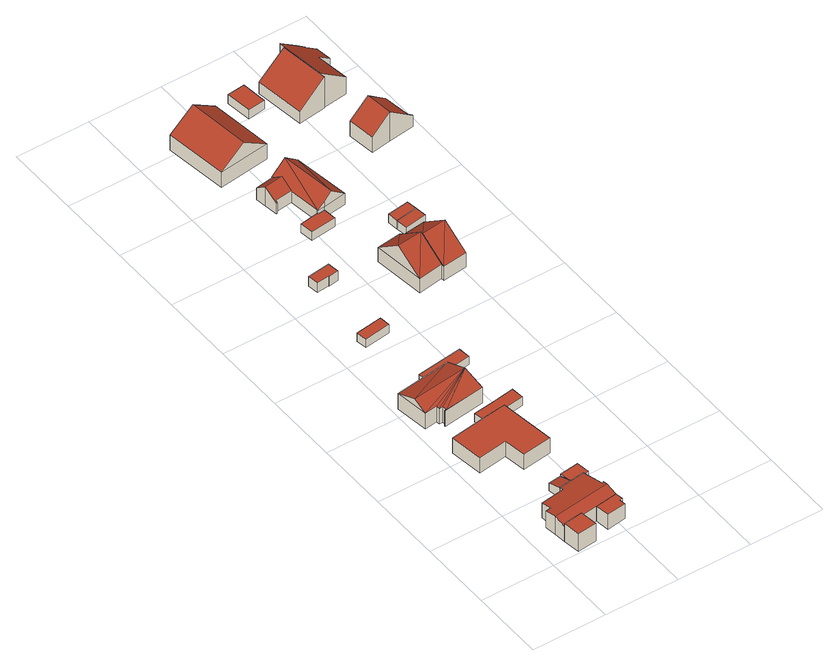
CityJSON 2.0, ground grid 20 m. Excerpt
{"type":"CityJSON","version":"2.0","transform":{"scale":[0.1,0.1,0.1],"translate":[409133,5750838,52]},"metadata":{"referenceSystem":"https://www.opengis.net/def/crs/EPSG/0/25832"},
"CityObjects":{
"building1":{"type":"Building","attributes":{"Gemeindeschluessel":"05515000","Geometrietyp2DReferenz":"3000","function":"31001_1000"},"address":[{"country":"Germany","locality":"Münster","thoroughfareNumber":"79","thoroughfareName":"Paul-Klee-Weg"}],"children":["building1-1","building1-2","building1-3"]},
"building1-1":{"type":"BuildingPart","attributes":{"roofType":"1000","measuredHeight":4.53},"parents":["building1"],"geometry":[{"type":"Solid","lod":"2","boundaries":[[[[0,1,2,3]],[[4,5,6,7]],[[8,9,5,4]],[[10,11,9,8]],[[3,2,11,10]],[[8,4,7,0,3,10]],[[1,6,5,9,11,2]],[[7,6,1,0]]]],"semantics":{"surfaces":[{"type":"WallSurface"},{"type":"RoofSurface"},{"type":"GroundSurface"},{"type":"ClosureSurface"}],"values":[[0,0,0,0,0,1,2,3]]}}]},
"building1-2":{"type":"BuildingPart","attributes":{"roofType":"3100","measuredHeight":5.59},"parents":["building1"],"geometry":[{"type":"Solid","lod":"2","boundaries":[[[[12,13,14,15]],[[16,17,13,12]],[[18,19,17,16]],[[20,21,19,18]],[[22,23,21,20]],[[24,25,23,22]],[[26,27,25,24]],[[28,29,27,26]],[[7,6,29,28]],[[30,31,1,0]],[[32,33,34,35]],[[36,37,33,32]],[[38,39,37,36]],[[15,14,39,38]],[[35,30,0,7,28,32]],[[26,24,22,20,18,16,12,15,38,36,32,28]],[[13,17,19,21,23,25,27,29,6,1,31,34,33,37,39,14]],[[0,1,6,7]],[[31,30,35,34]]]],"semantics":{"surfaces":[{"type":"WallSurface"},{"type":"RoofSurface"},{"type":"GroundSurface"},{"type":"ClosureSurface"}],"values":[[0,0,0,0,0,0,0,0,0,0,0,0,0,0,1,1,2,3,3]]}}]},
"building1-3":{"type":"BuildingPart","attributes":{"roofType":"1000","measuredHeight":5.42},"parents":["building1"],"geometry":[{"type":"Solid","lod":"2","boundaries":[[[[40,41,31,30,42]],[[43,44,41,40]],[[45,35,34,44,43]],[[43,40,42,45]],[[41,44,34,31]],[[35,45,42,30]],[[31,34,35,30]]]],"semantics":{"surfaces":[{"type":"WallSurface"},{"type":"RoofSurface"},{"type":"GroundSurface"},{"type":"ClosureSurface"}],"values":[[0,0,0,1,2,0,3]]}}]},
"building2":{"type":"Building","attributes":{"Gemeindeschluessel":"05515000","Geometrietyp2DReferenz":"3000","function":"51009_1610","roofType":"2100","measuredHeight":3.12},"geometry":[{"type":"Solid","lod":"2","boundaries":[[[[46,47,48,49]],[[50,51,47,46]],[[52,53,51,50]],[[49,48,53,52]],[[50,46,49,52]],[[47,51,53,48]]]],"semantics":{"surfaces":[{"type":"WallSurface"},{"type":"RoofSurface"},{"type":"GroundSurface"}],"values":[[0,0,0,0,1,2]]}}]},
"building3":{"type":"Building","attributes":{"Gemeindeschluessel":"05515000","Geometrietyp2DReferenz":"3000","function":"31001_1000","roofType":"1000","measuredHeight":4.57},"address":[{"country":"Germany","locality":"Münster","thoroughfareNumber":"75","thoroughfareName":"Paul-Klee-Weg"}],"geometry":[{"type":"Solid","lod":"2","boundaries":[[[[54,55,56,57]],[[58,59,55,54]],[[60,61,59,58]],[[62,63,61,60]],[[64,65,63,62]],[[66,67,65,64]],[[57,56,67,66]],[[64,62,60,58,54,57,66]],[[55,59,61,63,65,67,56]]]],"semantics":{"surfaces":[{"type":"WallSurface"},{"type":"RoofSurface"},{"type":"GroundSurface"}],"values":[[0,0,0,0,0,0,0,1,2]]}}]},
"building4":{"type":"Building","attributes":{"Gemeindeschluessel":"05515000","Geometrietyp2DReferenz":"3000","function":"31001_2460","roofType":"1000","measuredHeight":2.79},"geometry":[{"type":"Solid","lod":"2","boundaries":[[[[68,53,69,70]],[[71,51,53,68]],[[72,73,51,71]],[[74,75,73,72]],[[76,77,75,74]],[[70,69,77,76]],[[74,72,71,68,70,76]],[[53,51,73,75,77,69]]]],"semantics":{"surfaces":[{"type":"WallSurface"},{"type":"RoofSurface"},{"type":"GroundSurface"}],"values":[[0,0,0,0,0,0,1,2]]}}]},
"building5":{"type":"Building","attributes":{"Gemeindeschluessel":"05515000","Geometrietyp2DReferenz":"3000","function":"31001_1000","roofType":"5000","measuredHeight":6.84},"address":[{"country":"Germany","locality":"Münster","thoroughfareNumber":"73","thoroughfareName":"Paul-Klee-Weg"}],"geometry":[{"type":"Solid","lod":"2","boundaries":[[[[78,79,80,81]],[[82,83,79,78]],[[84,85,83,82]],[[86,87,85,84]],[[88,89,87,86]],[[90,91,89,88]],[[92,93,91,90]],[[94,95,93,92]],[[96,97,95,94]],[[81,80,97,96]],[[98,99,81]],[[81,96,98]],[[88,86,99]],[[90,88,99]],[[92,90,99]],[[94,92,99]],[[99,98,94]],[[78,99,86]],[[82,78,86]],[[86,84,82]],[[81,99,78]],[[94,98,96]],[[79,83,85,87,89,91,93,95,97,80]]]],"semantics":{"surfaces":[{"type":"WallSurface"},{"type":"RoofSurface"},{"type":"GroundSurface"}],"values":[[0,0,0,0,0,0,0,0,0,0,1,1,1,1,1,1,1,1,1,1,0,0,2]]}}]},
"building6":{"type":"Building","attributes":{"Gemeindeschluessel":"05515000","Geometrietyp2DReferenz":"3000","function":"31001_2460","roofType":"1000","measuredHeight":2.65},"geometry":[{"type":"Solid","lod":"2","boundaries":[[[[100,101,102,103]],[[104,105,101,100]],[[106,107,105,104]],[[108,109,107,106]],[[110,111,109,108]],[[103,102,111,110]],[[108,106,104,100,103,110]],[[101,105,107,109,111,102]]]],"semantics":{"surfaces":[{"type":"WallSurface"},{"type":"RoofSurface"},{"type":"GroundSurface"}],"values":[[0,0,0,0,0,0,1,2]]}}]},
"building7":{"type":"Building","attributes":{"Gemeindeschluessel":"05515000","Geometrietyp2DReferenz":"3000","function":"31001_2460","roofType":"2100","measuredHeight":2.62},"geometry":[{"type":"Solid","lod":"2","boundaries":[[[[112,113,114,115]],[[116,117,113,112]],[[118,119,117,116]],[[115,114,119,118]],[[116,112,115,118]],[[113,117,119,114]]]],"semantics":{"surfaces":[{"type":"WallSurface"},{"type":"RoofSurface"},{"type":"GroundSurface"}],"values":[[0,0,0,0,1,2]]}}]},
"building8":{"type":"Building","attributes":{"Gemeindeschluessel":"05515000","Geometrietyp2DReferenz":"3000","function":"31001_2460","roofType":"1000","measuredHeight":2.55},"geometry":[{"type":"Solid","lod":"2","boundaries":[[[[120,121,122,123]],[[124,125,121,120]],[[126,127,125,124]],[[128,129,127,126]],[[130,131,129,128]],[[132,133,131,130]],[[123,122,133,132]],[[130,128,126,124,120,123,132]],[[121,125,127,129,131,133,122]]]],"semantics":{"surfaces":[{"type":"WallSurface"},{"type":"RoofSurface"},{"type":"GroundSurface"}],"values":[[0,0,0,0,0,0,0,1,2]]}}]},
"building9":{"type":"Building","attributes":{"Gemeindeschluessel":"05515000","Geometrietyp2DReferenz":"3000","function":"31001_2460","roofType":"1000","measuredHeight":2.9},"geometry":[{"type":"Solid","lod":"2","boundaries":[[[[134,135,136,137]],[[138,139,135,134]],[[140,141,139,138]],[[142,143,141,140]],[[144,145,143,142]],[[137,136,145,144]],[[142,140,138,134,137,144]],[[135,139,141,143,145,136]]]],"semantics":{"surfaces":[{"type":"WallSurface"},{"type":"RoofSurface"},{"type":"GroundSurface"}],"values":[[0,0,0,0,0,0,1,2]]}}]},
"building10":{"type":"Building","attributes":{"Gemeindeschluessel":"05515000","Geometrietyp2DReferenz":"3000","function":"31001_2460","roofType":"1000","measuredHeight":2.56},"geometry":[{"type":"Solid","lod":"2","boundaries":[[[[146,147,148,149]],[[150,151,147,146]],[[152,153,151,150]],[[154,155,153,152]],[[156,157,155,154]],[[149,148,157,156]],[[154,152,150,146,149,156]],[[147,151,153,155,157,148]]]],"semantics":{"surfaces":[{"type":"WallSurface"},{"type":"RoofSurface"},{"type":"GroundSurface"}],"values":[[0,0,0,0,0,0,1,2]]}}]},
"building11":{"type":"Building","attributes":{"Gemeindeschluessel":"05515000","Geometrietyp2DReferenz":"3000","function":"31001_1000","roofType":"5000","measuredHeight":9.77},"address":[{"country":"Germany","locality":"Münster","thoroughfareNumber":"67a","thoroughfareName":"Paul-Klee-Weg"}],"geometry":[{"type":"Solid","lod":"2","boundaries":[[[[158,159,160,161]],[[162,163,159,158]],[[164,165,163,162]],[[166,167,165,164]],[[161,160,167,166]],[[168,169,170,162]],[[162,158,168]],[[161,166,169]],[[169,168,161]],[[170,169,166,164]],[[170,164,162]],[[168,158,161]],[[159,163,165,167,160]]]],"semantics":{"surfaces":[{"type":"WallSurface"},{"type":"RoofSurface"},{"type":"GroundSurface"}],"values":[[0,0,0,0,0,1,1,1,1,0,0,0,2]]}}]},
"building12":{"type":"Building","attributes":{"Gemeindeschluessel":"05515000","Geometrietyp2DReferenz":"3000","function":"31001_1000"},"address":[{"country":"Germany","locality":"Münster","thoroughfareNumber":"61","thoroughfareName":"Paul-Klee-Weg"}],"children":["building12-1","building12-2"]},
"building12-1":{"type":"BuildingPart","attributes":{"roofType":"3100","measuredHeight":5.95},"parents":["building12"],"geometry":[{"type":"Solid","lod":"2","boundaries":[[[[171,172,173,174,175]],[[176,177,172,171]],[[178,179,177,176]],[[180,181,179,178]],[[182,183,181,180]],[[184,185,186,183,182]],[[178,176,171,175,187,180]],[[184,182,180,187]],[[173,172,177,179,181,183,186,188]],[[174,189,187,175]],[[173,188,189,174]],[[185,184,187,189]],[[185,189,188,186]]]],"semantics":{"surfaces":[{"type":"WallSurface"},{"type":"RoofSurface"},{"type":"GroundSurface"},{"type":"ClosureSurface"}],"values":[[0,0,0,0,0,0,1,1,2,0,3,0,3]]}}]},
"building12-2":{"type":"BuildingPart","attributes":{"roofType":"3100","measuredHeight":6.58},"parents":["building12"],"geometry":[{"type":"Solid","lod":"2","boundaries":[[[[190,191,192,193]],[[194,195,191,190]],[[196,197,195,194]],[[174,173,197,196]],[[198,199,186,185]],[[200,201,199,198]],[[193,192,201,200]],[[193,200,202]],[[203,202,200]],[[204,202,203,194]],[[198,185,189,174,196,194,203]],[[204,194,190]],[[202,204,190,193]],[[200,198,203]],[[191,195,197,173,188,186,199,201,192]],[[173,174,189,188]],[[188,189,185,186]]]],"semantics":{"surfaces":[{"type":"WallSurface"},{"type":"RoofSurface"},{"type":"GroundSurface"},{"type":"ClosureSurface"}],"values":[[0,0,0,0,0,0,0,1,1,1,1,0,0,0,2,3,3]]}}]},
"building13":{"type":"Building","attributes":{"Gemeindeschluessel":"05515000","Geometrietyp2DReferenz":"3000","function":"31001_1000","roofType":"3100","measuredHeight":9.33},"address":[{"country":"Germany","locality":"Münster","thoroughfareNumber":"59","thoroughfareName":"Paul-Klee-Weg"}],"geometry":[{"type":"Solid","lod":"2","boundaries":[[[[205,206,207,208]],[[209,210,206,205]],[[211,212,210,209]],[[208,207,212,211]],[[205,213,209]],[[211,214,208]],[[208,214,213,205]],[[209,213,214,211]],[[206,210,212,207]]]],"semantics":{"surfaces":[{"type":"WallSurface"},{"type":"RoofSurface"},{"type":"GroundSurface"}],"values":[[0,0,0,0,0,0,1,1,2]]}}]},
"building14":{"type":"Building","attributes":{"Gemeindeschluessel":"05515000","Geometrietyp2DReferenz":"3000","function":"31001_1000","roofType":"3100","measuredHeight":9.78},"address":[{"country":"Germany","locality":"Münster","thoroughfareNumber":"67","thoroughfareName":"Paul-Klee-Weg"}],"geometry":[{"type":"Solid","lod":"2","boundaries":[[[[215,216,217,218]],[[219,220,216,215]],[[166,167,220,219]],[[164,165,167,166]],[[218,217,165,164]],[[221,218,222]],[[164,222,218]],[[219,215,221]],[[222,223,219,221]],[[223,166,219]],[[223,222,164,166]],[[221,215,218]],[[216,220,167,165,217]]]],"semantics":{"surfaces":[{"type":"WallSurface"},{"type":"RoofSurface"},{"type":"GroundSurface"}],"values":[[0,0,0,0,0,1,1,1,1,0,0,0,2]]}}]},
"building15":{"type":"Building","attributes":{"Gemeindeschluessel":"05515000","Geometrietyp2DReferenz":"3000","function":"31001_2460","roofType":"1000","measuredHeight":2.54},"geometry":[{"type":"Solid","lod":"2","boundaries":[[[[224,225,226,227]],[[228,229,225,224]],[[230,231,229,228]],[[227,226,231,230]],[[228,224,227,230]],[[225,229,231,226]]]],"semantics":{"surfaces":[{"type":"WallSurface"},{"type":"RoofSurface"},{"type":"GroundSurface"}],"values":[[0,0,0,0,1,2]]}}]},
"building16":{"type":"Building","attributes":{"Geometrietyp2DReferenz":"3000","Gemeindeschluessel":"05515000","function":"31001_2460","roofType":"1000","measuredHeight":2.62},"geometry":[{"type":"Solid","lod":"2","boundaries":[[[[232,233,226,227]],[[234,235,233,232]],[[224,225,235,234]],[[227,226,225,224]],[[234,232,227,224]],[[233,235,225,226]]]],"semantics":{"surfaces":[{"type":"WallSurface"},{"type":"RoofSurface"},{"type":"GroundSurface"}],"values":[[0,0,0,0,1,2]]}}]},
"building17":{"type":"Building","attributes":{"Gemeindeschluessel":"05515000","Geometrietyp2DReferenz":"3000","function":"31001_2460","roofType":"1000","measuredHeight":2.69},"geometry":[{"type":"Solid","lod":"2","boundaries":[[[[236,237,238,239]],[[240,241,237,236]],[[242,243,241,240]],[[239,238,243,242]],[[240,236,239,242]],[[237,241,243,238]]]],"semantics":{"surfaces":[{"type":"WallSurface"},{"type":"RoofSurface"},{"type":"GroundSurface"}],"values":[[0,0,0,0,1,2]]}}]},
"building18":{"type":"Building","attributes":{"Gemeindeschluessel":"05515000","Geometrietyp2DReferenz":"3000","function":"31001_1000","roofType":"2100","measuredHeight":9.54},"address":[{"country":"Germany","locality":"Münster","thoroughfareNumber":"57a","thoroughfareName":"Paul-Klee-Weg"}],"geometry":[{"type":"Solid","lod":"2","boundaries":[[[[244,245,246,247]],[[248,249,245,244]],[[250,251,249,248]],[[252,253,251,250]],[[247,246,253,252]],[[250,248,244,247,252]],[[245,249,251,253,246]]]],"semantics":{"surfaces":[{"type":"WallSurface"},{"type":"RoofSurface"},{"type":"GroundSurface"}],"values":[[0,0,0,0,0,1,2]]}}]},
"building19":{"type":"Building","attributes":{"Gemeindeschluessel":"05515000","Geometrietyp2DReferenz":"3000","function":"31001_1000","roofType":"3100","measuredHeight":8.85},"address":[{"country":"Germany","locality":"Münster","thoroughfareNumber":"63a","thoroughfareName":"Paul-Klee-Weg"}],"geometry":[{"type":"Solid","lod":"2","boundaries":[[[[254,255,256,257]],[[258,259,255,254]],[[260,261,259,258]],[[262,263,261,260]],[[264,265,263,262]],[[266,267,265,264]],[[268,269,267,266]],[[257,256,269,268]],[[262,260,258,264]],[[254,257,268,266,264,258]],[[255,259,261,263,265,267,269,256]]]],"semantics":{"surfaces":[{"type":"WallSurface"},{"type":"RoofSurface"},{"type":"GroundSurface"}],"values":[[0,0,0,0,0,0,0,0,1,1,2]]}}]},
"building20":{"type":"Building","attributes":{"Gemeindeschluessel":"05515000","Geometrietyp2DReferenz":"3000","function":"31001_1000","roofType":"2100","measuredHeight":11.12},"address":[{"country":"Germany","locality":"Münster","thoroughfareNumber":"57","thoroughfareName":"Paul-Klee-Weg"}],"geometry":[{"type":"Solid","lod":"2","boundaries":[[[[270,271,272,273]],[[274,275,271,270]],[[276,277,275,274]],[[278,279,277,276]],[[280,281,279,278]],[[282,283,281,280]],[[284,285,283,282]],[[286,287,285,284]],[[288,289,287,286]],[[273,272,289,288]],[[286,284,282,280,278,276,274,270,273,288]],[[271,275,277,279,281,283,285,287,289,272]]]],"semantics":{"surfaces":[{"type":"WallSurface"},{"type":"RoofSurface"},{"type":"GroundSurface"}],"values":[[0,0,0,0,0,0,0,0,0,0,1,2]]}}]}
},
"vertices":[
[163,64,49],[163,64,4],[168,27,4],[168,27,49],[226,51,49],[226,51,4],[223,72,4],[223,72,49],[218,50,49],[218,50,4],[220,34,49],[220,34,4],
[134,153,49],[134,153,4],[70,144,4],[70,144,49],[133,163,48],[133,163,4],[167,168,48],[167,168,4],[205,173,48],[205,173,4],[205,171,48],[205,171,4],[213,112,58],[213,112,4],[218,113,58],[218,113,4],[219,101,60],[219,101,4],[118,58,49],[118,58,4],[62,81,60],[62,81,4],[66,51,4],[66,51,49],[58,113,54],[58,113,4],[73,115,54],[73,115,4],
[124,11,58],[124,11,4],[118,58,58],[72,5,58],[72,5,4],[66,51,58],
[128,198,38],[128,198,16],[133,163,16],[133,163,47],[162,202,38],[162,202,16],[167,168,47],[167,168,16],
[115,349,59],[115,349,13],[123,289,13],[123,289,59],[37,338,59],[37,338,13],[25,427,59],[25,427,13],[124,441,59],[124,441,13],[183,449,59],[183,449,13],[203,300,59],[203,300,13],
[167,168,44],[205,173,16],[205,173,44],[162,202,44],[214,209,44],[214,209,16],[219,173,44],[219,173,16],[205,171,44],[205,171,16],
[168,512,72],[168,512,25],[153,626,25],[153,626,72],[55,497,72],[55,497,25],[55,500,72],[55,500,25],[60,501,72],[60,501,25],[58,512,72],[58,512,25],[49,511,72],[49,511,25],[47,521,72],[47,521,25],[14,517,72],[14,517,25],[2,606,72],[2,606,25],[9,550,94],[160,569,94],
[119,474,48],[119,474,22],[124,441,22],[124,441,48],[179,482,48],[179,482,22],[235,490,48],[235,490,22],[239,456,48],[239,456,22],[183,449,48],[183,449,22],
[55,839,54],[55,839,28],[59,810,28],[59,810,53],[126,849,54],[126,849,28],[130,820,53],[130,820,28],
[153,626,52],[153,626,27],[153,622,27],[153,622,52],[94,618,52],[94,618,27],[90,648,52],[90,648,27],[212,663,52],[212,663,27],[216,631,52],[216,631,27],[163,624,52],[163,624,27],
[74,1019,60],[74,1019,31],[107,1023,31],[107,1023,60],[70,1048,60],[70,1048,31],[131,1056,60],[131,1056,31],[135,1025,60],[135,1025,31],[108,1021,60],[108,1021,31],
[159,1203,57],[159,1203,31],[164,1166,31],[164,1166,57],[209,1210,57],[209,1210,31],[210,1207,57],[210,1207,31],[229,1209,57],[229,1209,31],[233,1175,57],[233,1175,31],
[242,1021,77],[242,1021,34],[259,882,34],[259,882,77],[308,1029,77],[308,1029,34],[309,1022,77],[309,1022,34],[326,892,77],[326,892,34],[250,952,131],[317,960,131],[309,1022,82],
[151,1287,69],[151,1287,34],[198,1293,34],[198,1293,67],[198,1293,69],[151,1282,66],[151,1282,34],[148,1282,66],[148,1282,34],[143,1317,93],[143,1317,34],[139,1347,69],[139,1347,34],[189,1354,69],[189,1354,67],[189,1354,34],[193,1324,93],[193,1324,34],[193,1324,67],
[229,1209,67],[229,1209,34],[292,1218,34],[292,1218,67],[210,1207,67],[210,1207,34],[209,1210,67],[209,1210,34],[188,1358,67],[188,1358,34],[271,1370,67],[271,1370,34],[251,1213,100],[230,1364,100],[229,1209,82],
[72,1588,86],[72,1588,40],[94,1419,40],[94,1419,86],[211,1606,86],[211,1606,40],[233,1437,86],[233,1437,40],[142,1597,134],[163,1428,134],
[393,892,77],[393,892,34],[376,1030,34],[376,1030,77],[327,884,77],[327,884,34],[384,961,131],[318,953,131],[326,892,83],
[399,1093,59],[399,1093,33],[341,1085,33],[341,1085,59],[403,1062,59],[403,1062,33],[345,1054,59],[345,1054,33],
[337,1113,59],[337,1113,33],[395,1121,59],[395,1121,33],
[275,1566,69],[275,1566,42],[322,1572,42],[322,1572,69],[266,1635,69],[266,1635,42],[314,1641,69],[314,1641,42],
[417,1630,137],[417,1630,42],[342,1621,42],[342,1621,78],[433,1509,137],[433,1509,42],[434,1497,137],[434,1497,42],[359,1487,78],[359,1487,42],
[567,1341,66],[567,1341,32],[566,1342,32],[566,1342,66],[497,1332,121],[497,1332,32],[443,1324,78],[443,1324,32],[433,1397,78],[433,1397,32],[488,1404,121],[488,1404,32],[542,1412,78],[542,1412,32],[552,1341,78],[552,1341,32],
[532,1613,53],[532,1613,29],[527,1656,29],[527,1656,53],[496,1609,81],[496,1609,29],[508,1518,81],[508,1518,29],[433,1509,140],[433,1509,29],[417,1630,140],[417,1630,29],[416,1643,140],[416,1643,29],[466,1649,101],[466,1649,29],[491,1653,81],[491,1653,29],[491,1651,81],[491,1651,29]
]}
